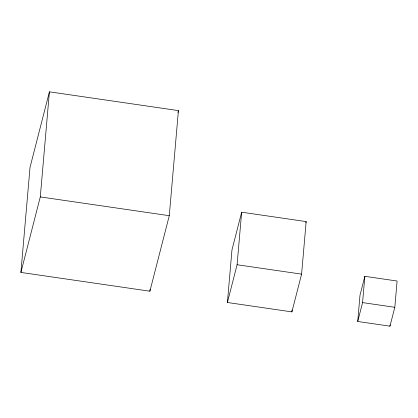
<?xml version="1.0" encoding="UTF-8"?>
<svg xmlns="http://www.w3.org/2000/svg" width="418" height="418" viewBox="0 0 418 418"><rect width="100%" height="100%" fill="white"/><g stroke="black" fill="none" stroke-linecap="round" stroke-linejoin="round"><path stroke-width="0.63" d="M20.9 272.426L30.028 167.341L49.413 91.824L178.408 110.613L169.28 215.698L149.895 291.21L20.9 272.426L40.29 196.915L49.413 91.824M149.895 291.21L150.062 289.266M227.402 302.496L231.964 249.954L241.656 212.198L306.154 221.592L301.592 274.135L291.895 311.891L227.402 302.496L237.095 264.74L241.656 212.198M291.895 311.891L292.067 309.947M357.724 321.479L360.002 295.207L364.851 276.329L397.1 281.027L394.817 307.298L389.973 326.176L357.724 321.479L362.568 302.601L364.851 276.329M389.973 326.176L390.083 324.89M177.922 112.499L178.408 110.613M305.83 222.851L306.154 221.592M40.29 196.915L169.28 215.698M237.095 264.74L301.592 274.135M362.568 302.601L394.817 307.298"/></g></svg>
